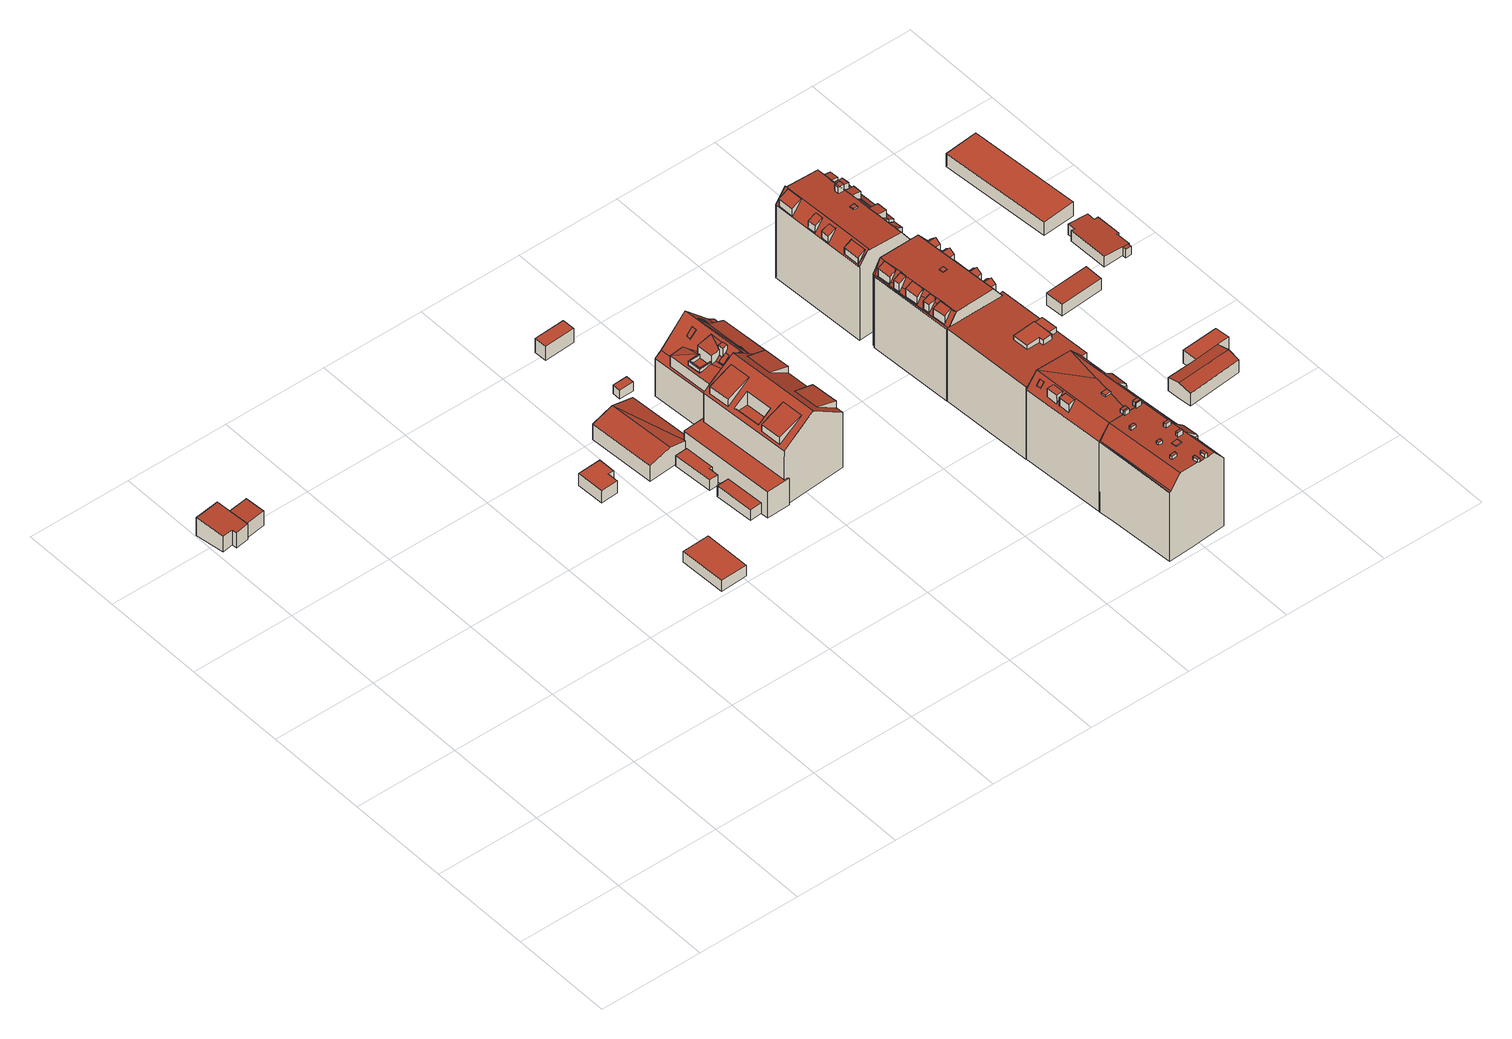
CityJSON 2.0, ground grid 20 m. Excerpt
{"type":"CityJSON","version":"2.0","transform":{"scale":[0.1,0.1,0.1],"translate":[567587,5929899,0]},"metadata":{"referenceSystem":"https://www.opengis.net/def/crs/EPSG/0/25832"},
"CityObjects":{
"building1":{"type":"Building","attributes":{"Grundfläche 2D":"29.330973","Grundhöhe NN":"0.168"},"geometry":[{"type":"Solid","lod":"3","boundaries":[[[[0,1,2,3,4,5]],[[6,7,3,2]],[[7,8,4,3]],[[8,9,5,4]],[[9,10,0,5]],[[10,11,1,0]],[[11,6,2,1]],[[7,6,11,10,9,8]]]],"semantics":{"surfaces":[{"type":"RoofSurface"},{"type":"WallSurface"},{"type":"GroundSurface"}],"values":[[0,1,1,1,1,1,1,2]]}}]},
"building2":{"type":"Building","attributes":{"Grundfläche 2D":"13.768138","Grundhöhe NN":"0.401"},"geometry":[{"type":"Solid","lod":"3","boundaries":[[[[12,13,14,15,16]],[[12,16,17,18]],[[13,12,18,19]],[[14,13,19,20]],[[16,15,14,20,21,17]],[[21,20,19,18,17]]]],"semantics":{"surfaces":[{"type":"RoofSurface"},{"type":"WallSurface"},{"type":"GroundSurface"}],"values":[[0,1,1,1,1,2]]}}]},
"building3":{"type":"Building","attributes":{"Grundfläche 2D":"47.172053","Grundhöhe NN":"1.020"},"geometry":[{"type":"Solid","lod":"3","boundaries":[[[[22,23,24,25]],[[26,27,25,24]],[[27,28,22,25]],[[28,29,23,22]],[[29,26,24,23]],[[29,28,27,26]]]],"semantics":{"surfaces":[{"type":"RoofSurface"},{"type":"WallSurface"},{"type":"GroundSurface"}],"values":[[0,1,1,1,1,2]]}}]},
"building4":{"type":"Building","attributes":{"Grundfläche 2D":"21.941612","Grundhöhe NN":"1.149"},"geometry":[{"type":"Solid","lod":"3","boundaries":[[[[30,31,32,33,34,35]],[[36,37,35,34]],[[37,38,30,35]],[[38,39,31,30]],[[39,40,32,31]],[[40,41,33,32]],[[41,36,34,33]],[[41,40,39,38,37,36]]]],"semantics":{"surfaces":[{"type":"RoofSurface"},{"type":"WallSurface"},{"type":"GroundSurface"}],"values":[[0,1,1,1,1,1,1,2]]}}]},
"building5":{"type":"Building","attributes":{"Grundfläche 2D":"114.024548","Grundhöhe NN":"0.903"},"geometry":[{"type":"Solid","lod":"3","boundaries":[[[[42,43,44,45]],[[46,47,42,48]],[[49,43,42,47]],[[45,44,50,51]],[[48,42,45,51,52]],[[46,48,52,53]],[[49,47,46,53,54]],[[43,49,54,55]],[[44,43,55,50]],[[54,53,52,51,50,55]]]],"semantics":{"surfaces":[{"type":"RoofSurface"},{"type":"WallSurface"},{"type":"GroundSurface"}],"values":[[0,0,0,1,1,1,1,1,1,2]]}}]},
"building6":{"type":"Building","attributes":{"Grundfläche 2D":"338.064531","Grundhöhe NN":"0.898"},"geometry":[{"type":"Solid","lod":"3","boundaries":[[[[56,57,58,59]],[[60,61,62,63,64,65],[57,56,66,67],[68,69,70,71],[72,73,74,75]],[[76,61,60,77,78],[79,80,81,82],[83,84,85,86]],[[87,88,79,82]],[[89,90,84,83]],[[70,69,91,92]],[[93,94,95,96]],[[97,98,99,100,101,102]],[[103,104,105,106]],[[107,108,109,110,111,112,113,114,115]],[[59,58,67,66]],[[59,66,56]],[[57,67,58]],[[88,80,79]],[[82,81,87]],[[88,87,81,80]],[[90,85,84]],[[83,86,89]],[[90,89,86,85]],[[68,71,92,91]],[[71,70,92]],[[91,69,68]],[[94,93,73,72]],[[72,75,95,94]],[[96,95,75,74]],[[74,73,93,96]],[[97,102,116,117]],[[98,97,117,118]],[[99,98,118,119]],[[100,99,119,120]],[[101,100,120,121]],[[106,105,122,123]],[[103,106,123,124]],[[104,103,124,125]],[[64,108,107,65]],[[126,77,60,65,107,115,127]],[[78,77,126,128]],[[129,130,131,132,109,108,64,63,62,61,76,78,128,133]],[[110,109,132,134]],[[111,110,134,55]],[[116,102,101,121,122,105,104,125,135,113,112,111,55,54]],[[114,113,135,136]],[[115,114,136,127]],[[121,120,119,118,117,116,54,55,134,132,131,130,129,133,128,126,127,136,135,125,124,123,122]]]],"semantics":{"surfaces":[{"type":"RoofSurface"},{"type":"WallSurface"},{"type":"GroundSurface"}],"values":[[0,0,0,0,0,0,0,0,0,0,1,1,1,1,1,1,1,1,1,1,1,1,1,1,1,1,1,1,1,1,1,1,1,1,1,1,1,1,1,1,1,1,1,2]]}}]},
"building7":{"type":"Building","attributes":{"Grundfläche 2D":"4.492448","Grundhöhe NN":"1.436"},"geometry":[{"type":"Solid","lod":"3","boundaries":[[[[137,138,139,140]],[[141,142,140,139]],[[142,143,137,140]],[[143,144,138,137]],[[144,141,139,138]],[[144,143,142,141]]]],"semantics":{"surfaces":[{"type":"RoofSurface"},{"type":"WallSurface"},{"type":"GroundSurface"}],"values":[[0,1,1,1,1,2]]}}]},
"building8":{"type":"Building","attributes":{"Grundfläche 2D":"14.965600","Grundhöhe NN":"1.435"},"geometry":[{"type":"Solid","lod":"3","boundaries":[[[[145,146,147,148]],[[149,150,148,147]],[[150,151,145,148]],[[151,152,146,145]],[[152,149,147,146]],[[152,151,150,149]]]],"semantics":{"surfaces":[{"type":"RoofSurface"},{"type":"WallSurface"},{"type":"GroundSurface"}],"values":[[0,1,1,1,1,2]]}}]},
"building9":{"type":"Building","attributes":{"Grundfläche 2D":"175.390330","Grundhöhe NN":"1.108"},"children":["building9-1","building9-2","building9-3","building9-4","building9-5","building9-6","building9-7","building9-8","building9-9"],"geometry":[{"type":"MultiSurface","lod":"3","boundaries":[[[153,154,155,156,157]],[[158,159,160,153,157,161,162,163,164,165,166,167]],[[162,168,169,163]],[[170,153,160]],[[171,154,153]],[[172,173,174,175]],[[176,177,178]],[[179,180,181,182,183,155,154,171,184,185,175,174,178,177,186,187,188,189]],[[190,191,192,193,194,195,196,197,198,199,200]],[[201,182,181,202,203,204]],[[172,205,206,173]],[[180,179,207,208,209]],[[210,211,212]],[[197,196,207]],[[192,191,212,211,180,209,208,207,196,195]],[[213,211,210]],[[214,215,216,211,213,217,218]],[[201,204,161,157]],[[168,162,161,204,219,220,187]],[[187,186,169,168]],[[156,155,183]],[[183,182,201,157,156]],[[214,218,199,198]],[[218,217,213,210,212,191,190,200,199]],[[197,221,222,214,198]],[[223,224,225,215,214,222,221,197,207,179,189,188,187,220,219,204,203,226,227]],[[216,215,225,228]],[[202,181,180,211,216,228,229]],[[203,202,229,226]],[[225,224,223,227,226,229,228]]],"semantics":{"surfaces":[{"type":"RoofSurface"},{"type":"WallSurface"},{"type":"GroundSurface"}],"values":[0,0,0,0,0,0,0,0,0,0,0,0,0,0,0,0,0,1,1,1,1,1,1,1,1,1,1,1,1,2]}}]},
"building9-1":{"type":"BuildingInstallation","parents":["building9"],"geometry":[{"type":"MultiSurface","lod":"3","boundaries":[[[230,231,232,233,234,235,236,237]],[[238,239,235,234]],[[240,237,236,235,239,241]],[[237,240,242,230]],[[243,238,234,233,232]]],"semantics":{"surfaces":[{"type":"RoofSurface"},{"type":"WallSurface"}],"values":[0,1,1,1,1]}}]},
"building9-2":{"type":"BuildingInstallation","parents":["building9"],"geometry":[{"type":"MultiSurface","lod":"3","boundaries":[[[244,245,246,247]],[[247,246,248,249]],[[244,247,249,250]],[[245,244,250,251]],[[246,245,251,248]]],"semantics":{"surfaces":[{"type":"RoofSurface"},{"type":"WallSurface"}],"values":[0,1,1,1,1]}}]},
"building9-3":{"type":"BuildingInstallation","parents":["building9"],"geometry":[{"type":"MultiSurface","lod":"3","boundaries":[[[252,253,254,255]],[[256,253,252,194]],[[257,258,255,254]],[[255,258,208,195,194,252]],[[256,194,193]],[[193,192,209,257,254,253,256]]],"semantics":{"surfaces":[{"type":"RoofSurface"},{"type":"WallSurface"}],"values":[0,0,1,1,1,1]}}]},
"building9-4":{"type":"BuildingInstallation","parents":["building9"],"geometry":[{"type":"MultiSurface","lod":"3","boundaries":[[[259,260,261,262]],[[188,189,262,261]],[[189,263,259,262]],[[260,259,263,264]],[[264,188,261,260]]],"semantics":{"surfaces":[{"type":"RoofSurface"},{"type":"WallSurface"}],"values":[0,1,1,1,1]}}]},
"building9-5":{"type":"BuildingInstallation","parents":["building9"],"geometry":[{"type":"MultiSurface","lod":"3","boundaries":[[[265,266,267,268,269,270]],[[158,271,159]],[[271,158,167,272]],[[167,166,272]]],"semantics":{"surfaces":[{"type":"RoofSurface"},{"type":"WallSurface"}],"values":[0,1,1,1]}}]},
"building9-6":{"type":"BuildingInstallation","parents":["building9"],"geometry":[{"type":"MultiSurface","lod":"3","boundaries":[[[273,274,275,276,277,278,279,280,281,282,283]],[[170,160,275,274]],[[275,160,159,271,276]],[[276,271,272,277]],[[278,277,272,166,165]],[[269,281,280,279,265,270]],[[282,281,269,268]],[[266,273,283,282,268,267]]],"semantics":{"surfaces":[{"type":"RoofSurface"},{"type":"WallSurface"}],"values":[0,1,1,1,1,1,1,1]}}]},
"building9-7":{"type":"BuildingInstallation","parents":["building9"],"geometry":[{"type":"MultiSurface","lod":"3","boundaries":[[[284,285,286,287]],[[287,286,288,289]],[[284,287,289,290]],[[285,284,290,291]],[[286,285,291,288]]],"semantics":{"surfaces":[{"type":"RoofSurface"},{"type":"WallSurface"}],"values":[0,1,1,1,1]}}]},
"building9-8":{"type":"BuildingInstallation","parents":["building9"],"geometry":[{"type":"MultiSurface","lod":"3","boundaries":[[[292,293,294,295,296,297,298,299,300]],[[301,302,298,297,303]],[[266,265,279,278,165,164,163,294,293,292,300,299,153,170,274,273]],[[163,169,186,304,296,295,294]],[[305,302,301]],[[153,299,298,306,171]]],"semantics":{"surfaces":[{"type":"RoofSurface"},{"type":"WallSurface"}],"values":[0,0,1,1,1,1]}}]},
"building9-9":{"type":"BuildingInstallation","parents":["building9"],"geometry":[{"type":"MultiSurface","lod":"3","boundaries":[[[307,308,309,310]],[[231,308,307,297,296,304,243,232]],[[231,230,242,311,309,308]],[[301,303,310,309,311,305]],[[307,310,303,297]]],"semantics":{"surfaces":[{"type":"RoofSurface"},{"type":"WallSurface"}],"values":[0,1,1,1,1]}}]},
"building10":{"type":"Building","attributes":{"Grundfläche 2D":"153.908914","Grundhöhe NN":"1.455"},"children":["building10-1","building10-2","building10-3","building10-4","building10-5","building10-6","building10-7","building10-8","building10-9","building10-10","building10-11"],"geometry":[{"type":"MultiSurface","lod":"3","boundaries":[[[312,313,314]],[[315,313,312]],[[315,316,317,313]],[[317,316,318,319,320,321,322,323,324,325,326,327,328]],[[329,330,322]],[[330,331,330,332,324,323,322]],[[324,332,330,331,333,334]],[[333,331,330,335,336]],[[337,338,312,314,339,340]],[[341,342,343,344,329,322,321,320,319,318,316,315,312,338,345]],[[330,329,344,346]],[[336,335,347,348]],[[335,330,346,347]],[[333,336,348,349]],[[349,350,351,352,334,333]],[[339,314,313,317,328,327,326,325,324,334,352,353]],[[351,354,355,340]],[[356,350,337,357]],[[344,343,342,341,345,338,337,350,349,348,347,346]],[[352,351,340,339,353]]],"semantics":{"surfaces":[{"type":"RoofSurface"},{"type":"WallSurface"},{"type":"GroundSurface"}],"values":[0,0,0,0,0,0,0,0,1,1,1,1,1,1,1,1,1,1,2,2]}}]},
"building10-1":{"type":"BuildingInstallation","parents":["building10"],"geometry":[{"type":"MultiSurface","lod":"3","boundaries":[[[358,359,360,361]],[[326,362,360,359]],[[361,360,362,363]],[[363,325,358,361]],[[325,326,359,358]]],"semantics":{"surfaces":[{"type":"RoofSurface"},{"type":"WallSurface"}],"values":[0,1,1,1,1]}}]},
"building10-2":{"type":"BuildingInstallation","parents":["building10"],"geometry":[{"type":"MultiSurface","lod":"3","boundaries":[[[364,365,366,367]],[[367,366,368,369]],[[364,367,369,370]],[[365,364,370,371]],[[366,365,371,368]]],"semantics":{"surfaces":[{"type":"RoofSurface"},{"type":"WallSurface"}],"values":[0,1,1,1,1]}}]},
"building10-3":{"type":"BuildingInstallation","parents":["building10"],"geometry":[{"type":"MultiSurface","lod":"3","boundaries":[[[372,373,374,375]],[[375,374,376,377]],[[377,378,372,375]],[[373,372,378,379]],[[379,376,374,373]]],"semantics":{"surfaces":[{"type":"RoofSurface"},{"type":"WallSurface"}],"values":[0,1,1,1,1]}}]},
"building10-4":{"type":"BuildingInstallation","parents":["building10"],"geometry":[{"type":"MultiSurface","lod":"3","boundaries":[[[380,381,382,383]],[[383,382,384,385]],[[380,383,385,386]],[[381,380,386,387]],[[382,381,387,384]]],"semantics":{"surfaces":[{"type":"RoofSurface"},{"type":"WallSurface"}],"values":[0,1,1,1,1]}}]},
"building10-5":{"type":"BuildingInstallation","parents":["building10"],"geometry":[{"type":"MultiSurface","lod":"3","boundaries":[[[388,389,390,391,323,392]],[[330,393,389,388,392]],[[390,389,393,394]],[[394,331,332,323,391,390]]],"semantics":{"surfaces":[{"type":"RoofSurface"},{"type":"WallSurface"}],"values":[0,1,1,1]}}]},
"building10-6":{"type":"BuildingInstallation","parents":["building10"],"geometry":[{"type":"MultiSurface","lod":"3","boundaries":[[[395,396,397,398]],[[318,319,398,397]],[[319,399,395,398]],[[396,395,399,400]],[[400,318,397,396]]],"semantics":{"surfaces":[{"type":"RoofSurface"},{"type":"WallSurface"}],"values":[0,1,1,1,1]}}]},
"building10-7":{"type":"BuildingInstallation","parents":["building10"],"geometry":[{"type":"MultiSurface","lod":"3","boundaries":[[[401,402,403,404,405]],[[406,407,401,405]],[[408,403,402,401,407,409]],[[408,410,404,403]],[[405,404,410,406]]],"semantics":{"surfaces":[{"type":"RoofSurface"},{"type":"WallSurface"}],"values":[0,1,1,1,1]}}]},
"building10-8":{"type":"BuildingInstallation","parents":["building10"],"geometry":[{"type":"MultiSurface","lod":"3","boundaries":[[[411,412,413,414]],[[411,414,415,416]],[[417,415,414,413]],[[416,418,412,411]],[[413,412,418,417]]],"semantics":{"surfaces":[{"type":"RoofSurface"},{"type":"WallSurface"}],"values":[0,1,1,1,1]}}]},
"building10-9":{"type":"BuildingInstallation","parents":["building10"],"geometry":[{"type":"MultiSurface","lod":"3","boundaries":[[[419,420,421,422]],[[422,421,423,424]],[[419,422,424,425]],[[420,419,425,426]],[[421,420,426,423]]],"semantics":{"surfaces":[{"type":"RoofSurface"},{"type":"WallSurface"}],"values":[0,1,1,1,1]}}]},
"building10-10":{"type":"BuildingInstallation","parents":["building10"],"geometry":[{"type":"MultiSurface","lod":"3","boundaries":[[[427,428,429,430]],[[328,431,430,429]],[[427,430,431,432]],[[432,327,428,427]],[[327,328,429,428]]],"semantics":{"surfaces":[{"type":"RoofSurface"},{"type":"WallSurface"}],"values":[0,1,1,1,1]}}]},
"building10-11":{"type":"BuildingInstallation","parents":["building10"],"geometry":[{"type":"MultiSurface","lod":"3","boundaries":[[[433,434,435,436]],[[435,434,320,321]],[[321,437,436,435]],[[437,438,433,436]],[[438,320,434,433]]],"semantics":{"surfaces":[{"type":"RoofSurface"},{"type":"WallSurface"}],"values":[0,1,1,1,1]}}]},
"building11":{"type":"Building","attributes":{"Grundfläche 2D":"195.932323","Grundhöhe NN":"1.476"},"children":["building11-1","building11-2","building11-3","building11-4","building11-5","building11-6","building11-7","building11-8"],"geometry":[{"type":"Solid","lod":"3","boundaries":[[[[439,440,314,317]],[[317,328,327,441,439]],[[324,442,441,327,326,325]],[[441,442,439]],[[324,334,443,444,445,446,447,448]],[[448,447,446,449,442,324]],[[446,445,444,443,450,451]],[[314,440,452,339]],[[352,334,324,325,326,327,328,317,314,339,353]],[[443,334,352,453]],[[450,443,453,454]],[[451,450,454,455]],[[446,451,455,456]],[[449,446,456,457]],[[440,439,442,449,457,452]],[[453,352,353,339,452,457,456,455,454]]]],"semantics":{"surfaces":[{"type":"RoofSurface"},{"type":"WallSurface"},{"type":"GroundSurface"}],"values":[[0,0,0,0,0,0,0,1,1,1,1,1,1,1,1,2]]}}]},
"building11-1":{"type":"BuildingInstallation","parents":["building11"],"geometry":[{"type":"MultiSurface","lod":"3","boundaries":[[[458,459,460,461]],[[459,458,462,463]],[[463,464,460,459]],[[461,460,464,465]]],"semantics":{"surfaces":[{"type":"RoofSurface"},{"type":"WallSurface"}],"values":[0,1,1,1]}}]},
"building11-2":{"type":"BuildingInstallation","parents":["building11"],"geometry":[{"type":"MultiSurface","lod":"3","boundaries":[[[466,467,468,469,470]],[[471,472,468,467]],[[472,473,469,468]],[[473,474,470,469]],[[474,475,471,467,466,470]]],"semantics":{"surfaces":[{"type":"RoofSurface"},{"type":"WallSurface"}],"values":[0,1,1,1,1]}}]},
"building11-3":{"type":"BuildingInstallation","parents":["building11"],"geometry":[{"type":"MultiSurface","lod":"3","boundaries":[[[476,477,478,479]],[[479,478,480,481]],[[481,482,476,479]],[[477,476,482,483]]],"semantics":{"surfaces":[{"type":"RoofSurface"},{"type":"WallSurface"}],"values":[0,1,1,1]}}]},
"building11-4":{"type":"BuildingInstallation","parents":["building11"],"geometry":[{"type":"MultiSurface","lod":"3","boundaries":[[[484,485,486,487,488,489,490,491]],[[492,487,486,485,448,444]],[[488,487,492,493]],[[447,491,490,489,488,493,445]]],"semantics":{"surfaces":[{"type":"RoofSurface"},{"type":"WallSurface"}],"values":[0,1,1,1]}}]},
"building11-5":{"type":"BuildingInstallation","parents":["building11"],"geometry":[{"type":"MultiSurface","lod":"3","boundaries":[[[494,495,359,358]],[[326,325,358,359]],[[494,358,325,496]],[[495,494,496,497]],[[359,495,497,326]]],"semantics":{"surfaces":[{"type":"RoofSurface"},{"type":"WallSurface"}],"values":[0,1,1,1,1]}}]},
"building11-6":{"type":"BuildingInstallation","parents":["building11"],"geometry":[{"type":"MultiSurface","lod":"3","boundaries":[[[498,429,428,499,500]],[[328,327,428,429]],[[327,501,499,428]],[[498,500,499,501,502,503]],[[503,328,429,498]]],"semantics":{"surfaces":[{"type":"RoofSurface"},{"type":"WallSurface"}],"values":[0,1,1,1,1]}}]},
"building11-7":{"type":"BuildingInstallation","parents":["building11"],"geometry":[{"type":"MultiSurface","lod":"3","boundaries":[[[504,505,506,507]],[[506,505,508,509]],[[507,506,509,510]],[[504,507,510,511]],[[505,504,511,508]]],"semantics":{"surfaces":[{"type":"RoofSurface"},{"type":"WallSurface"}],"values":[0,1,1,1,1]}}]},
"building11-8":{"type":"BuildingInstallation","parents":["building11"],"geometry":[{"type":"MultiSurface","lod":"3","boundaries":[[[512,513,514,515]],[[515,514,516,517]],[[514,513,518,516]],[[512,515,517,519]],[[513,512,519,518]]],"semantics":{"surfaces":[{"type":"RoofSurface"},{"type":"WallSurface"}],"values":[0,1,1,1,1]}}]},
"building12":{"type":"Building","attributes":{"Grundfläche 2D":"235.693564","Grundhöhe NN":"1.299"},"children":["building12-1"],"geometry":[{"type":"MultiSurface","lod":"3","boundaries":[[[520,521,522,523,524,525]],[[526,527,528,529,530,531,532,533],[534,535,536,537,538,539,540]],[[521,520,538,537]],[[522,521,537,536]],[[536,535,523,522]],[[535,534,524,523]],[[524,534,540,541,542,525]],[[538,520,525,542,539]],[[543,544,526,533]],[[544,545,527,526]],[[545,546,528,527]],[[546,547,529,528]],[[547,548,530,529]],[[548,549,531,530]],[[549,550,532,531]],[[550,543,533,532]],[[543,550,549,548,547,546,545,544]]],"semantics":{"surfaces":[{"type":"RoofSurface"},{"type":"WallSurface"},{"type":"GroundSurface"}],"values":[0,0,1,1,1,1,1,1,1,1,1,1,1,1,1,1,2]}}]},
"building12-1":{"type":"BuildingInstallation","parents":["building12"],"geometry":[{"type":"MultiSurface","lod":"3","boundaries":[[[551,552,542,541]],[[551,541,540,553]],[[553,554,552,551]],[[542,552,554,539]]],"semantics":{"surfaces":[{"type":"RoofSurface"},{"type":"WallSurface"}],"values":[0,1,1,1]}}]},
"building13":{"type":"Building","attributes":{"Grundfläche 2D":"208.663542","Grundhöhe NN":"1.358"},"children":["building13-1","building13-2","building13-3","building13-4","building13-5","building13-6","building13-7","building13-8","building13-9","building13-10","building13-11"],"geometry":[{"type":"Solid","lod":"3","boundaries":[[[[555,556,557,558]],[[559,557,556]],[[560,561,562,563,564,565,566,567,568,569,559,556,570]],[[561,560,570,571,572]],[[562,561,572,573,574]],[[575,576,564,563,562,574,577,578]],[[579,580,581,582,583,569,568,567,566,565,564,576]],[[569,583,584,559]],[[585,559,584]],[[584,583,582,581,580,579,576,575,578,577,574,573,572,571,570,586,587]],[[588,589,590,591,592,593,587,586,594]],[[593,592,591,590,589,588,594,595,587]],[[596,594,586,570,556,555,558,597,598]],[[595,594,596,599]],[[600,585,584,587,595,599,601]],[[559,585,600,602]],[[557,559,602,603]],[[558,557,603,597]],[[600,601,599,596,598,597,603,602]]]],"semantics":{"surfaces":[{"type":"RoofSurface"},{"type":"WallSurface"},{"type":"GroundSurface"}],"values":[[0,0,0,0,0,0,0,0,0,0,0,0,1,1,1,1,1,1,2]]}}]},
"building13-1":{"type":"BuildingInstallation","parents":["building13"],"geometry":[{"type":"MultiSurface","lod":"3","boundaries":[[[576,604,578,575]],[[576,579,605,606,604]],[[565,607,605,579]],[[607,608,606,605]],[[578,604,606,608,564]]],"semantics":{"surfaces":[{"type":"RoofSurface"},{"type":"WallSurface"}],"values":[0,0,1,1,1]}}]},
"building13-2":{"type":"BuildingInstallation","parents":["building13"],"geometry":[{"type":"MultiSurface","lod":"3","boundaries":[[[609,610,611,612,613]],[[614,615,616,612,617]],[[616,613,612]],[[614,618,619,620]],[[620,615,614]],[[588,621,611,610,609]],[[611,621,622,617,612]],[[618,614,617,622,589]]],"semantics":{"surfaces":[{"type":"RoofSurface"},{"type":"WallSurface"}],"values":[0,0,0,0,0,1,1,1]}}]},
"building13-3":{"type":"BuildingInstallation","parents":["building13"],"geometry":[{"type":"MultiSurface","lod":"3","boundaries":[[[623,624,625,626,627]],[[628,629,630,623,627,631]],[[631,632,628]],[[626,625,633]],[[626,633,634,631,627]],[[632,631,634]]],"semantics":{"surfaces":[{"type":"RoofSurface"},{"type":"WallSurface"}],"values":[0,0,0,1,1,1]}}]},
"building13-4":{"type":"BuildingInstallation","parents":["building13"],"geometry":[{"type":"MultiSurface","lod":"3","boundaries":[[[635,636,637,638]],[[638,637,639,640]],[[635,638,640,641]],[[636,635,641,642]],[[637,636,642,639]]],"semantics":{"surfaces":[{"type":"RoofSurface"},{"type":"WallSurface"}],"values":[0,1,1,1,1]}}]},
"building13-5":{"type":"BuildingInstallation","parents":["building13"],"geometry":[{"type":"MultiSurface","lod":"3","boundaries":[[[558,555,556,559,557]],[[556,555,558,555]]],"semantics":{"surfaces":[{"type":"RoofSurface"},{"type":"WallSurface"}],"values":[0,1]}}]},
"building13-6":{"type":"BuildingInstallation","parents":["building13"],"geometry":[{"type":"MultiSurface","lod":"3","boundaries":[[[572,643,644,645,571]],[[643,572,561,646]],[[646,647,644,643]],[[645,644,647,560,571]]],"semantics":{"surfaces":[{"type":"RoofSurface"},{"type":"WallSurface"}],"values":[0,1,1,1]}}]},
"building13-7":{"type":"BuildingInstallation","parents":["building13"],"geometry":[{"type":"MultiSurface","lod":"3","boundaries":[[[581,648,649,580]],[[648,581,567,650]],[[650,651,649,648]],[[651,566,580,649]]],"semantics":{"surfaces":[{"type":"RoofSurface"},{"type":"WallSurface"}],"values":[0,1,1,1]}}]},
"building13-8":{"type":"BuildingInstallation","parents":["building13"],"geometry":[{"type":"MultiSurface","lod":"3","boundaries":[[[574,577,652,653,654]],[[654,573,574]],[[563,655,652,577]],[[655,656,653,652]],[[573,654,653,656,562]]],"semantics":{"surfaces":[{"type":"RoofSurface"},{"type":"WallSurface"}],"values":[0,0,1,1,1]}}]},
"building13-9":{"type":"BuildingInstallation","parents":["building13"],"geometry":[{"type":"MultiSurface","lod":"3","boundaries":[[[582,583,657,658]],[[657,583,569]],[[569,659,658,657]],[[659,568,582,658]]],"semantics":{"surfaces":[{"type":"RoofSurface"},{"type":"WallSurface"}],"values":[0,1,1,1]}}]},
"building13-10":{"type":"BuildingInstallation","parents":["building13"],"geometry":[{"type":"MultiSurface","lod":"3","boundaries":[[[660,661,592,662,663,664]],[[665,666,593,661,660,667]],[[664,663,668]],[[664,668,669,667,660]],[[665,667,669]]],"semantics":{"surfaces":[{"type":"RoofSurface"},{"type":"WallSurface"}],"values":[0,0,1,1,1]}}]},
"building13-11":{"type":"BuildingInstallation","parents":["building13"],"geometry":[{"type":"MultiSurface","lod":"3","boundaries":[[[670,671,672,673,674,675]],[[676,677,591,675,674,678]],[[673,672,671,590,679]],[[673,679,680,678,674]],[[676,678,680]]],"semantics":{"surfaces":[{"type":"RoofSurface"},{"type":"WallSurface"}],"values":[0,0,1,1,1]}}]},
"building14":{"type":"Building","attributes":{"Grundfläche 2D":"223.080003","Grundhöhe NN":"0.691"},"children":["building14-1","building14-2","building14-3","building14-4","building14-5","building14-6","building14-7","building14-8","building14-9","building14-10","building14-11"],"geometry":[{"type":"Solid","lod":"3","boundaries":[[[[681,682,683,684,685,686,687,688,689]],[[690,691,692,693,694,695,696,697,698,699,700,701,681,702,703,704,705]],[[699,698,697,696,695,687,686,685,684,683,682,681,701,700]],[[706,703,707,708,709,710]],[[692,691,690,705,704,703,706,711,712,713,714,715,716,717,718,719,720,695,694,693]],[[719,721,720]],[[721,719,722,723]],[[721,723,724,725,695,720]],[[726,727,728,729,730,731,732,733]],[[732,726,733]],[[719,718,717,716,715,714,713,712,711,706,710,734,735,723,722]],[[695,725,687]],[[708,707,703,702,681]],[[729,728,727,726,735,734,730]],[[687,725,736,737,688]],[[689,688,737,738]],[[708,681,689,738,739]],[[709,708,739,740]],[[709,740,741,742,731,730,734,710]],[[732,731,742,743]],[[744,745,724,723,735,726,732,743,746]],[[725,724,745,736]],[[736,745,744,746,743,742,741,740,739,738,737]]]],"semantics":{"surfaces":[{"type":"RoofSurface"},{"type":"WallSurface"},{"type":"GroundSurface"}],"values":[[0,0,0,0,0,0,0,0,0,0,0,1,1,1,1,1,1,1,1,1,1,1,2]]}}]},
"building14-1":{"type":"BuildingInstallation","parents":["building14"],"geometry":[{"type":"MultiSurface","lod":"3","boundaries":[[[747,748,749,750]],[[750,749,751,752]],[[747,750,752,753]],[[748,747,753,754]],[[749,748,754,751]]],"semantics":{"surfaces":[{"type":"RoofSurface"},{"type":"WallSurface"}],"values":[0,1,1,1,1]}}]},
"building14-2":{"type":"BuildingInstallation","parents":["building14"],"geometry":[{"type":"MultiSurface","lod":"3","boundaries":[[[755,756,757,758,759]],[[757,756,760,761]],[[761,733,758,757]],[[759,758,733,762]],[[762,755,759]]],"semantics":{"surfaces":[{"type":"RoofSurface"},{"type":"WallSurface"}],"values":[0,1,1,1,1]}}]},
"building14-3":{"type":"BuildingInstallation","parents":["building14"],"geometry":[{"type":"MultiSurface","lod":"3","boundaries":[[[763,764,765,766,767]],[[768,763,767]],[[700,683,769,768,767,766,690]],[[769,682,763,768]],[[682,701,705,765,764,763]]],"semantics":{"surfaces":[{"type":"RoofSurface"},{"type":"WallSurface"}],"values":[0,0,1,1,1]}}]},
"building14-4":{"type":"BuildingInstallation","parents":["building14"],"geometry":[{"type":"MultiSurface","lod":"3","boundaries":[[[729,770,771,728]],[[772,770,729]],[[772,773,770]],[[773,774,771,770]],[[728,771,774,775]]],"semantics":{"surfaces":[{"type":"RoofSurface"},{"type":"WallSurface"}],"values":[0,1,1,1,1]}}]},
"building14-5":{"type":"BuildingInstallation","parents":["building14"],"geometry":[{"type":"MultiSurface","lod":"3","boundaries":[[[776,777,778,779]],[[779,778,780,781]],[[776,779,781,782]],[[777,776,782,783]],[[778,777,783,780]]],"semantics":{"surfaces":[{"type":"RoofSurface"},{"type":"WallSurface"}],"values":[0,1,1,1,1]}}]},
"building14-6":{"type":"BuildingInstallation","parents":["building14"],"geometry":[{"type":"MultiSurface","lod":"3","boundaries":[[[784,785,786,715,716,787,788]],[[694,696,686,784,788,787,716]],[[785,784,686,789]],[[785,789,697,693,715,786]]],"semantics":{"surfaces":[{"type":"RoofSurface"},{"type":"WallSurface"}],"values":[0,1,1,1]}}]},
"building14-7":{"type":"BuildingInstallation","parents":["building14"],"geometry":[{"type":"MultiSurface","lod":"3","boundaries":[[[718,719,790,791,792,717]],[[719,722,793,790]],[[721,794,790,793,722]],[[794,795,791,790]],[[795,720,717,792,791]]],"semantics":{"surfaces":[{"type":"RoofSurface"},{"type":"WallSurface"}],"values":[0,0,1,1,1]}}]},
"building14-8":{"type":"BuildingInstallation","parents":["building14"],"geometry":[{"type":"MultiSurface","lod":"3","boundaries":[[[796,797,798,713,714,799]],[[692,698,685,796,799,714]],[[685,684,797,796]],[[684,699,691,713,798,797]]],"semantics":{"surfaces":[{"type":"RoofSurface"},{"type":"WallSurface"}],"values":[0,1,1,1]}}]},
"building14-9":{"type":"BuildingInstallation","parents":["building14"],"geometry":[{"type":"MultiSurface","lod":"3","boundaries":[[[706,711,712,800,801,802,803,804]],[[801,800,712,704,805]],[[801,805,702,802]],[[702,707,802]],[[707,806,803,802]],[[806,804,803]]],"semantics":{"surfaces":[{"type":"RoofSurface"},{"type":"WallSurface"}],"values":[0,1,1,1,1,1]}}]},
"building14-10":{"type":"BuildingInstallation","parents":["building14"],"geometry":[{"type":"MultiSurface","lod":"3","boundaries":[[[807,808,809,810]],[[811,812,809,808]],[[808,807,813,811]],[[810,809,812,814]]],"semantics":{"surfaces":[{"type":"RoofSurface"},{"type":"WallSurface"}],"values":[0,1,1,1]}}]},
"building14-11":{"type":"BuildingInstallation","parents":["building14"],"geometry":[{"type":"MultiSurface","lod":"3","boundaries":[[[815,816,817,818,819]],[[815,819,820]],[[820,821,816,815]],[[816,821,817]]],"semantics":{"surfaces":[{"type":"RoofSurface"},{"type":"WallSurface"}],"values":[0,1,1,1]}}]},
"building15":{"type":"Building","attributes":{"Grundfläche 2D":"44.529976","Grundhöhe NN":"0.788"},"geometry":[{"type":"Solid","lod":"3","boundaries":[[[[822,823,824,825]],[[826,827,825,824]],[[827,828,822,825]],[[828,829,823,822]],[[829,826,824,823]],[[829,828,827,826]]]],"semantics":{"surfaces":[{"type":"RoofSurface"},{"type":"WallSurface"},{"type":"GroundSurface"}],"values":[[0,1,1,1,1,2]]}}]},
"building16":{"type":"Building","attributes":{"Grundfläche 2D":"74.124148","Grundhöhe NN":"1.312"},"geometry":[{"type":"Solid","lod":"3","boundaries":[[[[830,831,832,833,834]],[[835,830,834,836]],[[832,831,837,838,839]],[[840,836,834,833,841,842]],[[835,836,840,843]],[[831,830,835,843,844]],[[832,845,841,833]],[[831,844,846,837]],[[838,837,846,847]],[[839,838,847,848]],[[832,839,848,845]],[[847,846,844,843,840,842,841,845,848]]]],"semantics":{"surfaces":[{"type":"RoofSurface"},{"type":"WallSurface"},{"type":"GroundSurface"}],"values":[[0,0,0,1,1,1,1,1,1,1,1,2]]}}]},
"building17":{"type":"Building","attributes":{"Grundfläche 2D":"30.051642","Grundhöhe NN":"1.136"},"geometry":[{"type":"Solid","lod":"3","boundaries":[[[[849,850,851,852]],[[853,854,852,851]],[[854,855,849,852]],[[855,856,850,849]],[[856,853,851,850]],[[856,855,854,853]]]],"semantics":{"surfaces":[{"type":"RoofSurface"},{"type":"WallSurface"},{"type":"GroundSurface"}],"values":[[0,1,1,1,1,2]]}}]},
"building18":{"type":"Building","attributes":{"Grundfläche 2D":"50.411239","Grundhöhe NN":"0.989"},"geometry":[{"type":"Solid","lod":"3","boundaries":[[[[857,858,859,860,861,862,863,864,865,866,867,868]],[[869,863,862,870]],[[861,871,872,862]],[[863,873,874,864]],[[865,864,874,875]],[[866,865,875,876]],[[867,866,876,877]],[[868,867,877,878]],[[857,868,878,879]],[[858,857,879,880]],[[859,858,880,881]],[[860,859,881,882]],[[861,860,882,871]],[[870,862,872,883]],[[869,870,883,884]],[[863,869,884,873]],[[871,882,881,880,879,878,877,876,875,874,873,884,883,872]]]],"semantics":{"surfaces":[{"type":"RoofSurface"},{"type":"WallSurface"},{"type":"GroundSurface"}],"values":[[0,0,1,1,1,1,1,1,1,1,1,1,1,1,1,1,2]]}}]},
"building19":{"type":"Building","attributes":{"Grundfläche 2D":"140.969192","Grundhöhe NN":"0.630"},"geometry":[{"type":"Solid","lod":"3","boundaries":[[[[885,886,887,888]],[[889,890,888,887]],[[890,891,885,888]],[[891,892,886,885]],[[892,889,887,886]],[[892,891,890,889]]]],"semantics":{"surfaces":[{"type":"RoofSurface"},{"type":"WallSurface"},{"type":"GroundSurface"}],"values":[[0,1,1,1,1,2]]}}]}
},
"vertices":[
[59,977,35],[51,1042,40],[3,1036,40],[11,980,35],[32,983,35],[33,973,35],[3,1036,2],[11,980,2],[32,983,2],[33,973,2],[59,977,2],[51,1042,2],
[59,979,35],[97,984,35],[92,1021,38],[90,1020,38],[54,1016,38],[54,1016,4],[59,979,4],[97,984,4],[92,1021,4],[90,1020,4],
[601,405,33],[598,495,33],[545,493,33],[549,403,33],[545,493,10],[549,403,10],[601,405,10],[598,495,10],
[566,679,37],[565,700,37],[576,700,37],[575,733,37],[530,731,37],[532,677,37],[530,731,11],[532,677,11],[566,679,11],[565,700,11],[576,700,11],[575,733,11],
[658,802,54],[700,676,46],[711,677,43],[703,805,42],[624,668,42],[667,671,54],[616,799,42],[700,673,46],[711,677,9],[703,805,9],[616,799,9],[624,668,9],[700,673,9],[700,676,9],
[798,505,165],[795,547,165],[749,544,147],[751,503,147],[812,494,174],[800,676,174],[764,674,149],[762,674,147],[737,672,129],[749,490,129],[751,503,132],[749,544,132],[741,662,132],[787,665,165],[790,624,165],[744,621,132],[779,558,153],[752,556,135],[748,609,135],[775,611,153],[801,676,174],[876,498,129],[864,680,129],[822,667,160],[861,670,132],[865,619,132],[825,616,160],[832,508,160],[829,559,159],[868,562,132],[872,510,132],[865,619,147],[861,670,147],[872,510,147],[868,562,147],[741,662,147],[744,621,147],[752,556,124],[779,558,124],[775,611,124],[748,609,124],[677,669,32],[682,592,32],[699,593,32],[698,612,32],[704,612,32],[700,670,32],[688,498,32],[711,500,32],[706,575,32],[683,574,32],[749,490,66],[737,672,66],[745,672,66],[744,679,66],[700,676,66],[700,673,66],[712,485,66],[757,487,66],[757,490,66],[700,670,9],[677,669,9],[682,592,9],[699,593,9],[698,612,9],[704,612,9],[706,575,9],[683,574,9],[688,498,9],[711,500,9],[876,498,9],[757,490,9],[864,680,9],[800,676,9],[764,674,9],[762,674,9],[745,672,9],[801,676,9],[744,679,9],[712,485,9],[757,487,9],
[732,839,33],[732,855,33],[704,854,33],[704,838,33],[704,854,14],[704,838,14],[732,839,14],[732,855,14],
[731,983,44],[730,1008,44],[670,1005,44],[671,980,44],[670,1005,14],[671,980,14],[731,983,14],[730,1008,14],
[788,748,126],[787,773,121],[785,781,119],[774,780,119],[758,779,119],[764,743,120],[770,744,121],[783,744,125],[764,674,119],[800,676,128],[790,716,126],[790,717,126],[790,718,126],[771,717,121],[766,717,120],[801,676,129],[798,716,128],[788,745,126],[794,748,126],[770,744,102],[772,717,102],[790,718,119],[783,744,115],[790,717,120],[790,716,120],[790,718,120],[827,678,154],[817,814,154],[766,811,102],[768,780,102],[774,780,108],[788,748,120],[788,745,120],[798,716,127],[801,676,128],[811,677,138],[822,678,150],[867,787,121],[841,785,132],[845,713,132],[847,713,131],[847,703,131],[846,703,132],[847,683,132],[847,679,132],[881,681,118],[874,787,118],[871,787,120],[758,779,95],[753,810,93],[762,674,93],[764,674,94],[764,743,98],[766,717,98],[847,679,133],[841,703,137],[839,713,138],[867,787,104],[868,818,102],[863,787,109],[869,787,102],[881,681,99],[890,682,93],[881,819,93],[871,787,101],[874,787,99],[775,674,102],[800,676,127],[864,680,114],[876,681,102],[800,676,11],[801,676,11],[890,682,11],[762,674,11],[764,674,11],[881,819,11],[753,810,11],
[812,709,143],[806,709,137],[806,710,137],[805,710,135],[800,710,130],[800,700,130],[804,700,133],[813,701,142],[800,710,129],[800,700,129],[813,701,141],[804,700,132],[812,709,142],[806,710,136],
[842,788,131],[842,798,131],[830,797,143],[831,788,143],[830,797,142],[831,788,142],[842,788,130],[842,798,130],
[841,703,138],[839,713,139],[835,712,144],[836,702,144],[847,713,132],[835,712,143],[836,702,143],
[822,685,157],[810,684,157],[811,677,157],[822,678,157],[822,685,150],[810,684,138],
[790,720,121],[788,743,121],[784,742,121],[767,741,121],[768,719,121],[789,720,121],[764,743,121],[766,717,121],
[788,743,129],[788,745,129],[783,744,129],[764,743,129],[766,717,129],[790,718,129],[790,720,129],[789,720,129],[768,719,129],[767,741,129],[784,742,129],
[809,777,144],[809,787,145],[797,786,132],[797,777,132],[797,786,131],[797,777,131],[809,777,143],[809,787,144],
[788,743,145],[790,717,145],[790,716,145],[798,716,146],[806,717,148],[806,719,148],[817,750,150],[788,748,145],[788,745,145],[816,718,149],[820,718,150],[816,720,149],[806,717,136],[816,718,146],[809,749,142],
[806,719,156],[806,709,156],[817,710,156],[816,720,156],[817,710,146],
[1129,0,164],[1120,160,165],[1117,159,165],[1132,0,165],[1152,2,192],[1139,161,192],[1189,4,190],[1193,4,189],[1205,5,189],[1210,5,188],[1226,7,187],[1218,101,187],[1213,166,187],[1207,165,188],[1196,165,188],[1180,164,189],[1170,163,190],[1246,8,162],[1242,73,162],[1240,103,162],[1233,102,170],[1240,105,162],[1235,167,162],[1247,73,162],[1245,105,162],[1120,127,15],[1129,0,15],[1117,159,15],[1117,157,15],[1193,4,15],[1205,5,15],[1210,5,15],[1246,8,15],[1189,4,15],[1242,73,15],[1247,73,15],[1245,105,15],[1240,105,15],[1238,135,15],[1236,165,15],[1235,167,15],[1139,161,15],[1236,165,58],[1117,157,58],[1238,135,58],[1120,127,58],
[1207,165,198],[1196,165,198],[1196,162,198],[1207,163,198],[1196,162,188],[1207,163,188],
[1165,131,198],[1155,131,198],[1155,126,198],[1165,127,198],[1155,126,191],[1165,127,191],[1165,131,191],[1155,131,191],
[1213,103,197],[1202,103,197],[1203,98,197],[1213,98,197],[1203,98,188],[1213,98,188],[1213,103,188],[1202,103,188],
[1174,78,197],[1166,78,197],[1167,73,197],[1174,73,197],[1167,73,191],[1174,73,190],[1174,78,190],[1166,78,191],
[1242,73,168],[1246,74,165],[1243,103,165],[1240,103,168],[1221,72,187],[1246,74,162],[1243,103,162],
[1192,14,197],[1188,14,197],[1189,4,197],[1193,4,197],[1192,14,189],[1188,14,190],
[1204,70,197],[1205,70,197],[1214,70,197],[1214,75,197],[1204,75,197],[1204,75,188],[1204,70,188],[1214,70,188],[1205,70,188],[1214,75,188],
[1199,55,191],[1198,65,191],[1186,64,191],[1187,54,191],[1187,54,190],[1199,55,189],[1186,64,190],[1198,65,189],
[1172,40,198],[1161,39,198],[1162,34,198],[1172,35,198],[1162,34,191],[1172,35,191],[1172,40,191],[1161,39,191],
[1180,160,198],[1180,164,198],[1170,163,198],[1170,160,198],[1170,160,190],[1180,160,189],
[1205,16,197],[1205,5,197],[1210,5,197],[1209,16,197],[1209,16,188],[1205,16,189],
[1128,325,193],[1106,324,165],[1192,254,188],[1202,330,187],[1230,231,162],[1230,233,162],[1228,265,162],[1228,267,162],[1227,265,163],[1223,233,171],[1223,332,163],[1235,232,162],[1233,267,162],[1106,324,15],[1230,231,15],[1235,232,15],[1233,267,15],[1228,267,15],[1223,332,15],
[1131,257,191],[1117,256,191],[1118,235,191],[1133,236,191],[1123,256,181],[1117,256,173],[1118,235,173],[1122,235,178],
[1183,222,193],[1173,221,193],[1174,211,193],[1186,213,193],[1185,222,193],[1173,221,190],[1174,211,190],[1186,213,189],[1185,222,189],[1183,222,189],
[1116,262,191],[1131,263,191],[1129,285,191],[1115,284,191],[1125,285,186],[1115,284,172],[1116,262,172],[1124,263,183],
[1212,257,181],[1214,232,181],[1230,233,169],[1234,233,166],[1232,265,166],[1228,265,169],[1227,265,169],[1211,264,181],[1234,233,162],[1232,265,162],
[1206,172,198],[1196,171,198],[1206,172,188],[1196,171,188],
[1169,169,198],[1180,170,198],[1178,170,198],[1180,170,189],[1178,170,190],[1169,169,190],
[1209,272,184],[1218,273,174],[1216,290,175],[1208,290,185],[1218,273,173],[1216,290,174],[1208,290,184],[1209,272,183],
[1123,311,187],[1116,310,178],[1117,302,178],[1124,302,187],[1117,302,177],[1124,302,186],[1116,310,177],[1123,311,186],
[1163,423,175],[1165,392,175],[1191,394,175],[1192,386,175],[1211,388,175],[1208,427,175],[1217,515,162],[1096,506,171],[1106,324,171],[1223,332,162],[1223,329,162],[1235,330,161],[1223,522,161],[1217,521,162],[1211,388,163],[1192,386,164],[1191,394,164],[1165,392,166],[1163,423,166],[1208,427,163],[1211,395,163],[1211,395,173],[1208,427,173],[1217,521,13],[1217,515,13],[1096,506,13],[1106,324,13],[1223,332,13],[1223,329,13],[1235,330,13],[1223,522,13],
[1227,396,173],[1225,428,173],[1227,396,162],[1225,428,162],
[1096,506,169],[1099,506,169],[1085,672,169],[1095,506,169],[1088,672,169],[1113,517,192],[1109,542,189],[1108,551,187],[1106,565,185],[1103,579,183],[1099,605,179],[1097,618,177],[1095,631,175],[1093,641,174],[1089,667,170],[1115,507,194],[1114,518,194],[1113,542,194],[1112,552,194],[1112,555,194],[1110,580,194],[1110,581,194],[1111,565,194],[1110,579,194],[1108,605,194],[1107,619,194],[1107,632,194],[1106,642,194],[1104,668,194],[1103,678,194],[1088,677,169],[1197,513,189],[1185,684,189],[1209,559,168],[1205,577,171],[1197,619,178],[1194,637,181],[1190,657,185],[1189,664,186],[1217,515,161],[1207,685,161],[1217,515,14],[1095,506,14],[1096,506,14],[1207,685,14],[1088,677,14],[1185,684,14],[1088,672,14],[1085,672,14],
[1103,579,191],[1093,604,187],[1095,578,187],[1093,604,170],[1095,578,170],
[1200,558,180],[1209,559,180],[1210,559,180],[1209,569,188],[1194,567,188],[1205,577,180],[1196,572,185],[1195,570,186],[1209,578,180],[1199,577,180],[1197,574,183],[1196,572,184],[1210,559,167],[1209,578,167],
[1196,535,188],[1196,534,188],[1203,526,180],[1212,526,180],[1211,536,188],[1201,544,181],[1201,543,181],[1199,541,184],[1211,545,180],[1201,544,180],[1212,526,167],[1211,545,167],
[1167,601,192],[1158,600,192],[1159,591,192],[1168,592,192],[1159,591,191],[1168,592,190],[1167,601,190],[1158,600,191],
[1097,541,188],[1099,516,188],[1113,517,194],[1097,541,170],[1099,516,170],
[1091,631,187],[1092,618,187],[1091,631,169],[1092,618,169],
[1096,564,188],[1097,551,188],[1108,551,192],[1096,564,170],[1097,551,170],
[1089,667,187],[1091,641,187],[1091,641,170],
[1203,662,188],[1187,661,188],[1193,653,181],[1194,652,180],[1204,652,180],[1193,671,180],[1192,668,182],[1202,671,180],[1204,652,168],[1202,671,168],
[1192,626,186],[1196,619,180],[1197,619,180],[1206,620,180],[1205,630,188],[1190,629,188],[1195,638,180],[1195,638,181],[1205,639,180],[1206,620,167],[1205,639,168],
[1183,877,164],[1184,868,164],[1184,854,164],[1185,842,164],[1186,825,164],[1189,766,164],[1189,760,164],[1199,760,159],[1194,878,159],[1174,854,171],[1175,841,170],[1176,825,170],[1179,786,169],[1180,765,169],[1180,759,169],[1181,765,169],[1181,786,168],[1182,825,166],[1182,841,166],[1183,854,165],[1183,868,165],[1178,877,168],[1173,877,171],[1173,872,171],[1174,867,171],[1164,875,183],[1178,877,164],[1183,877,156],[1182,904,156],[1163,903,183],[1164,874,183],[1164,871,183],[1166,841,183],[1167,824,183],[1169,785,183],[1170,765,183],[1171,739,183],[1172,730,183],[1172,729,183],[1177,739,175],[1175,721,179],[1172,721,183],[1173,709,183],[1191,710,156],[1189,760,156],[1103,706,192],[1099,794,192],[1096,862,192],[1094,893,192],[1094,900,192],[1074,899,165],[1083,705,165],[1084,711,167],[1094,900,189],[1103,706,189],[1189,760,7],[1199,760,7],[1194,878,7],[1183,877,7],[1182,904,7],[1094,900,7],[1074,899,7],[1083,705,7],[1173,709,7],[1191,710,7],[1103,706,7],
[1163,849,198],[1152,849,198],[1152,840,198],[1163,840,198],[1152,840,184],[1163,840,183],[1163,849,183],[1152,849,184],
[1100,711,189],[1099,743,189],[1083,742,181],[1084,711,181],[1084,710,181],[1089,742,176],[1083,742,167],[1084,710,167],
[1184,868,178],[1183,868,178],[1166,867,181],[1167,853,181],[1184,854,178],[1185,854,178],[1185,854,164],
[1075,892,182],[1076,861,182],[1075,892,167],[1075,892,166],[1076,861,166],[1082,861,174],
[1155,804,187],[1146,804,187],[1147,796,187],[1155,796,187],[1147,796,185],[1155,796,184],[1155,804,184],[1146,804,185],
[1189,766,180],[1188,786,180],[1179,786,181],[1180,765,181],[1181,765,181],[1188,786,164],
[1184,722,178],[1183,739,178],[1177,739,181],[1175,721,182],[1184,722,167],[1183,739,167],
[1186,825,179],[1185,842,179],[1182,841,179],[1176,825,181],
[1173,872,181],[1178,872,180],[1178,877,180],[1177,889,180],[1164,888,183],[1178,872,168],[1177,889,164],
[1095,826,189],[1078,825,181],[1079,809,181],[1096,810,189],[1078,825,166],[1079,809,166],[1091,826,184],[1095,810,188],
[1080,794,181],[1080,778,181],[1097,779,188],[1096,782,188],[1096,794,188],[1080,794,166],[1080,778,166],
[1266,929,33],[1197,910,33],[1213,850,33],[1282,868,33],[1213,850,8],[1282,868,8],[1266,929,8],[1197,910,8],
[1488,286,46],[1486,310,41],[1438,306,41],[1378,302,41],[1380,277,46],[1489,262,41],[1382,252,41],[1510,312,41],[1507,340,41],[1436,335,41],[1382,252,13],[1378,302,13],[1380,277,13],[1489,262,13],[1486,310,13],[1438,306,13],[1510,312,13],[1507,340,13],[1436,335,13],
[1445,546,36],[1443,581,38],[1357,575,38],[1360,540,36],[1357,575,11],[1360,540,11],[1445,546,11],[1443,581,11],
[1529,680,27],[1487,678,32],[1488,663,32],[1481,663,33],[1483,585,32],[1522,586,28],[1534,587,27],[1536,587,27],[1535,616,27],[1539,616,26],[1537,664,27],[1529,664,27],[1534,579,27],[1522,579,28],[1483,585,10],[1522,586,10],[1534,587,10],[1536,587,10],[1535,616,10],[1539,616,10],[1537,664,10],[1529,664,10],[1529,680,10],[1487,678,10],[1488,663,10],[1481,663,10],[1522,579,10],[1534,579,10],
[1506,927,36],[1442,922,34],[1459,703,34],[1523,708,36],[1459,703,6],[1523,708,6],[1506,927,6],[1442,922,6]
]}
